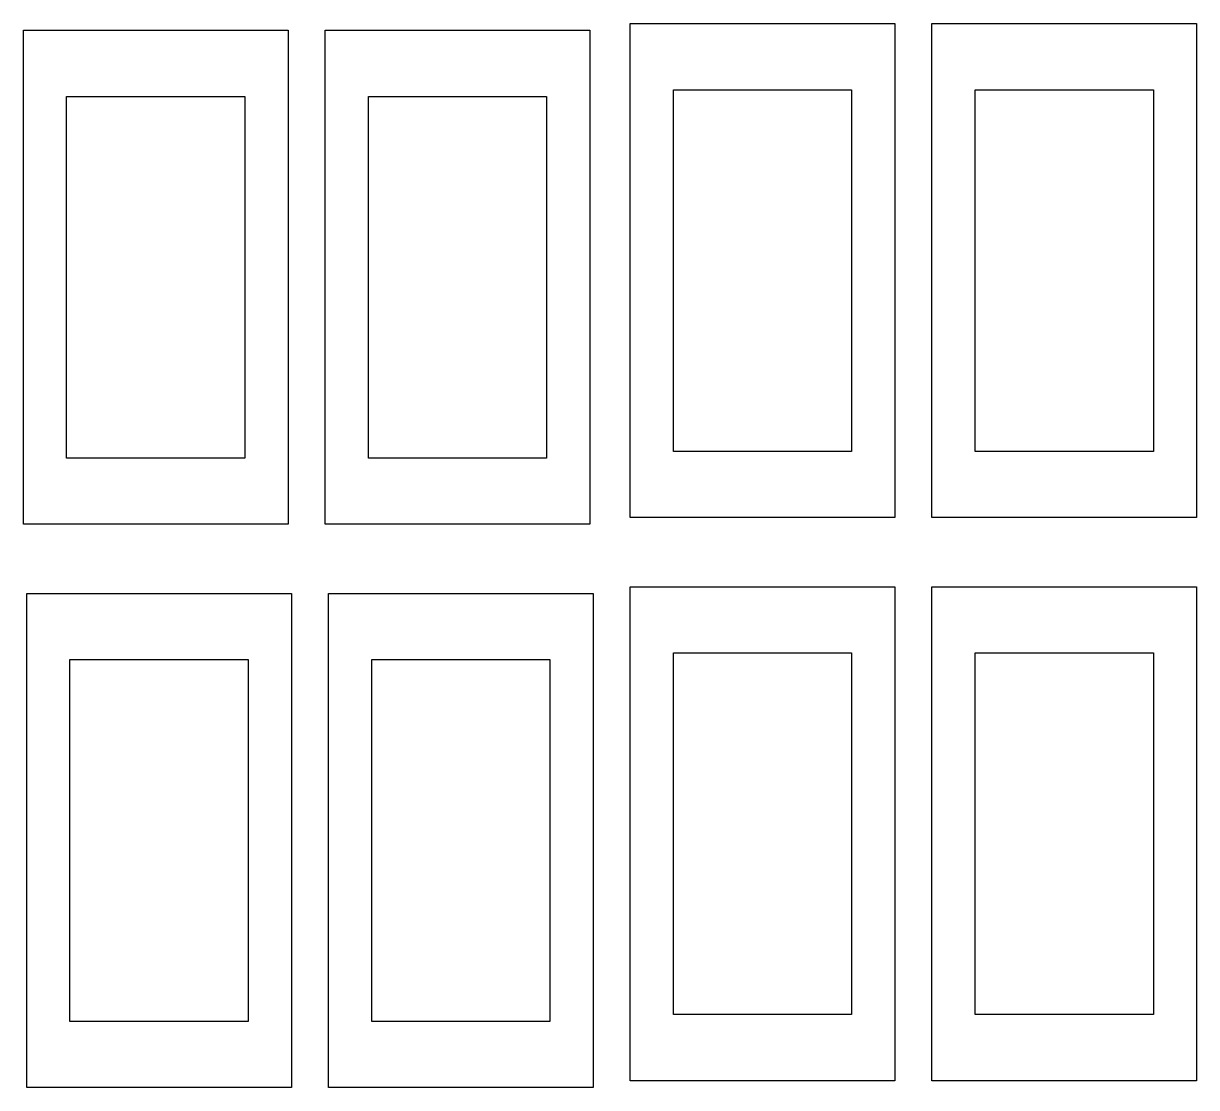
# Model space of a CAD drawing. Header units: inches. Extents: x 16 to 149, y 76 to 196.
import ezdxf

# ---------------------------------------------------------------- set-up
doc = ezdxf.new("R2010")
doc.units = ezdxf.units.IN
doc.layers.add('Predeterminado', color=7, linetype='Continuous')
doc.layers.add('RC2_ACOPLESERVO', color=7, linetype='Continuous')

# ---------------------------------------------------------------- blocks, each defined once
blk = doc.blocks.new('SE')
at = {"layer": 'RC2_ACOPLESERVO', "color": 7, "linetype": 'Continuous', "ltscale": 25.4}
for p, q in [((16.18, 139.58), (16.18, 195.58)), ((16.18, 195.58), (46.18, 195.58)), ((46.18, 195.58), (46.18, 139.58)), ((21.08, 147.08), (21.08, 188.08)), ((21.08, 188.08), (41.28, 188.08)), ((41.28, 188.08), (41.28, 147.08)), ((41.28, 147.08), (21.08, 147.08)), ((46.18, 139.58), (16.18, 139.58))]:
    blk.add_line(p, q, dxfattribs=at)
blk = doc.blocks.new('SE1')
at = {"layer": 'RC2_ACOPLESERVO', "color": 7, "linetype": 'Continuous', "ltscale": 25.4}
for p, q in [((50.39, 139.58), (50.39, 195.58)), ((50.39, 195.58), (80.39, 195.58)), ((80.39, 195.58), (80.39, 139.58)), ((55.29, 147.08), (55.29, 188.08)), ((55.29, 188.08), (75.49, 188.08)), ((75.49, 188.08), (75.49, 147.08)), ((75.49, 147.08), (55.29, 147.08)), ((80.39, 139.58), (50.39, 139.58))]:
    blk.add_line(p, q, dxfattribs=at)
blk = doc.blocks.new('SE2')
at = {"layer": 'RC2_ACOPLESERVO', "color": 7, "linetype": 'Continuous', "ltscale": 25.4}
for p, q in [((84.98, 140.34), (84.98, 196.34)), ((84.98, 196.34), (114.98, 196.34)), ((114.98, 196.34), (114.98, 140.34)), ((89.88, 147.84), (89.88, 188.84)), ((89.88, 188.84), (110.08, 188.84)), ((110.08, 188.84), (110.08, 147.84)), ((110.08, 147.84), (89.88, 147.84)), ((114.98, 140.34), (84.98, 140.34))]:
    blk.add_line(p, q, dxfattribs=at)
blk = doc.blocks.new('SE3')
at = {"layer": 'RC2_ACOPLESERVO', "color": 7, "linetype": 'Continuous', "ltscale": 25.4}
for p, q in [((119.19, 140.34), (119.19, 196.34)), ((119.19, 196.34), (149.19, 196.34)), ((149.19, 196.34), (149.19, 140.34)), ((124.09, 147.84), (124.09, 188.84)), ((124.09, 188.84), (144.29, 188.84)), ((144.29, 188.84), (144.29, 147.84)), ((144.29, 147.84), (124.09, 147.84)), ((149.19, 140.34), (119.19, 140.34))]:
    blk.add_line(p, q, dxfattribs=at)
blk = doc.blocks.new('SE4')
at = {"layer": 'RC2_ACOPLESERVO', "color": 7, "linetype": 'Continuous', "ltscale": 25.4}
for p, q in [((16.56, 75.73), (16.56, 131.73)), ((16.56, 131.73), (46.56, 131.73)), ((46.56, 131.73), (46.56, 75.73)), ((21.46, 83.23), (21.46, 124.23)), ((21.46, 124.23), (41.66, 124.23)), ((41.66, 124.23), (41.66, 83.23)), ((41.66, 83.23), (21.46, 83.23)), ((46.56, 75.73), (16.56, 75.73))]:
    blk.add_line(p, q, dxfattribs=at)
blk = doc.blocks.new('SE5')
at = {"layer": 'RC2_ACOPLESERVO', "color": 7, "linetype": 'Continuous', "ltscale": 25.4}
for p, q in [((50.77, 75.73), (50.77, 131.73)), ((50.77, 131.73), (80.77, 131.73)), ((80.77, 131.73), (80.77, 75.73)), ((55.67, 83.23), (55.67, 124.23)), ((55.67, 124.23), (75.87, 124.23)), ((75.87, 124.23), (75.87, 83.23)), ((75.87, 83.23), (55.67, 83.23)), ((80.77, 75.73), (50.77, 75.73))]:
    blk.add_line(p, q, dxfattribs=at)
blk = doc.blocks.new('SE6')
at = {"layer": 'RC2_ACOPLESERVO', "color": 7, "linetype": 'Continuous', "ltscale": 25.4}
for p, q in [((84.98, 76.49), (84.98, 132.49)), ((84.98, 132.49), (114.98, 132.49)), ((114.98, 132.49), (114.98, 76.49)), ((89.88, 83.99), (89.88, 124.99)), ((89.88, 124.99), (110.08, 124.99)), ((110.08, 124.99), (110.08, 83.99)), ((110.08, 83.99), (89.88, 83.99)), ((114.98, 76.49), (84.98, 76.49))]:
    blk.add_line(p, q, dxfattribs=at)
blk = doc.blocks.new('SE7')
at = {"layer": 'RC2_ACOPLESERVO', "color": 7, "linetype": 'Continuous', "ltscale": 25.4}
for p, q in [((119.19, 76.49), (119.19, 132.49)), ((119.19, 132.49), (149.19, 132.49)), ((149.19, 132.49), (149.19, 76.49)), ((124.09, 83.99), (124.09, 124.99)), ((124.09, 124.99), (144.29, 124.99)), ((144.29, 124.99), (144.29, 83.99)), ((144.29, 83.99), (124.09, 83.99)), ((149.19, 76.49), (119.19, 76.49))]:
    blk.add_line(p, q, dxfattribs=at)

msp = doc.modelspace()

# ---------------------------------------------------------------- block references
at = {"layer": 'Predeterminado'}
for name in ['SE', 'SE1', 'SE2', 'SE3', 'SE4', 'SE5', 'SE6', 'SE7']:
    msp.add_blockref(name, (0, 0), dxfattribs=at)

doc.saveas('drawing.dxf')
